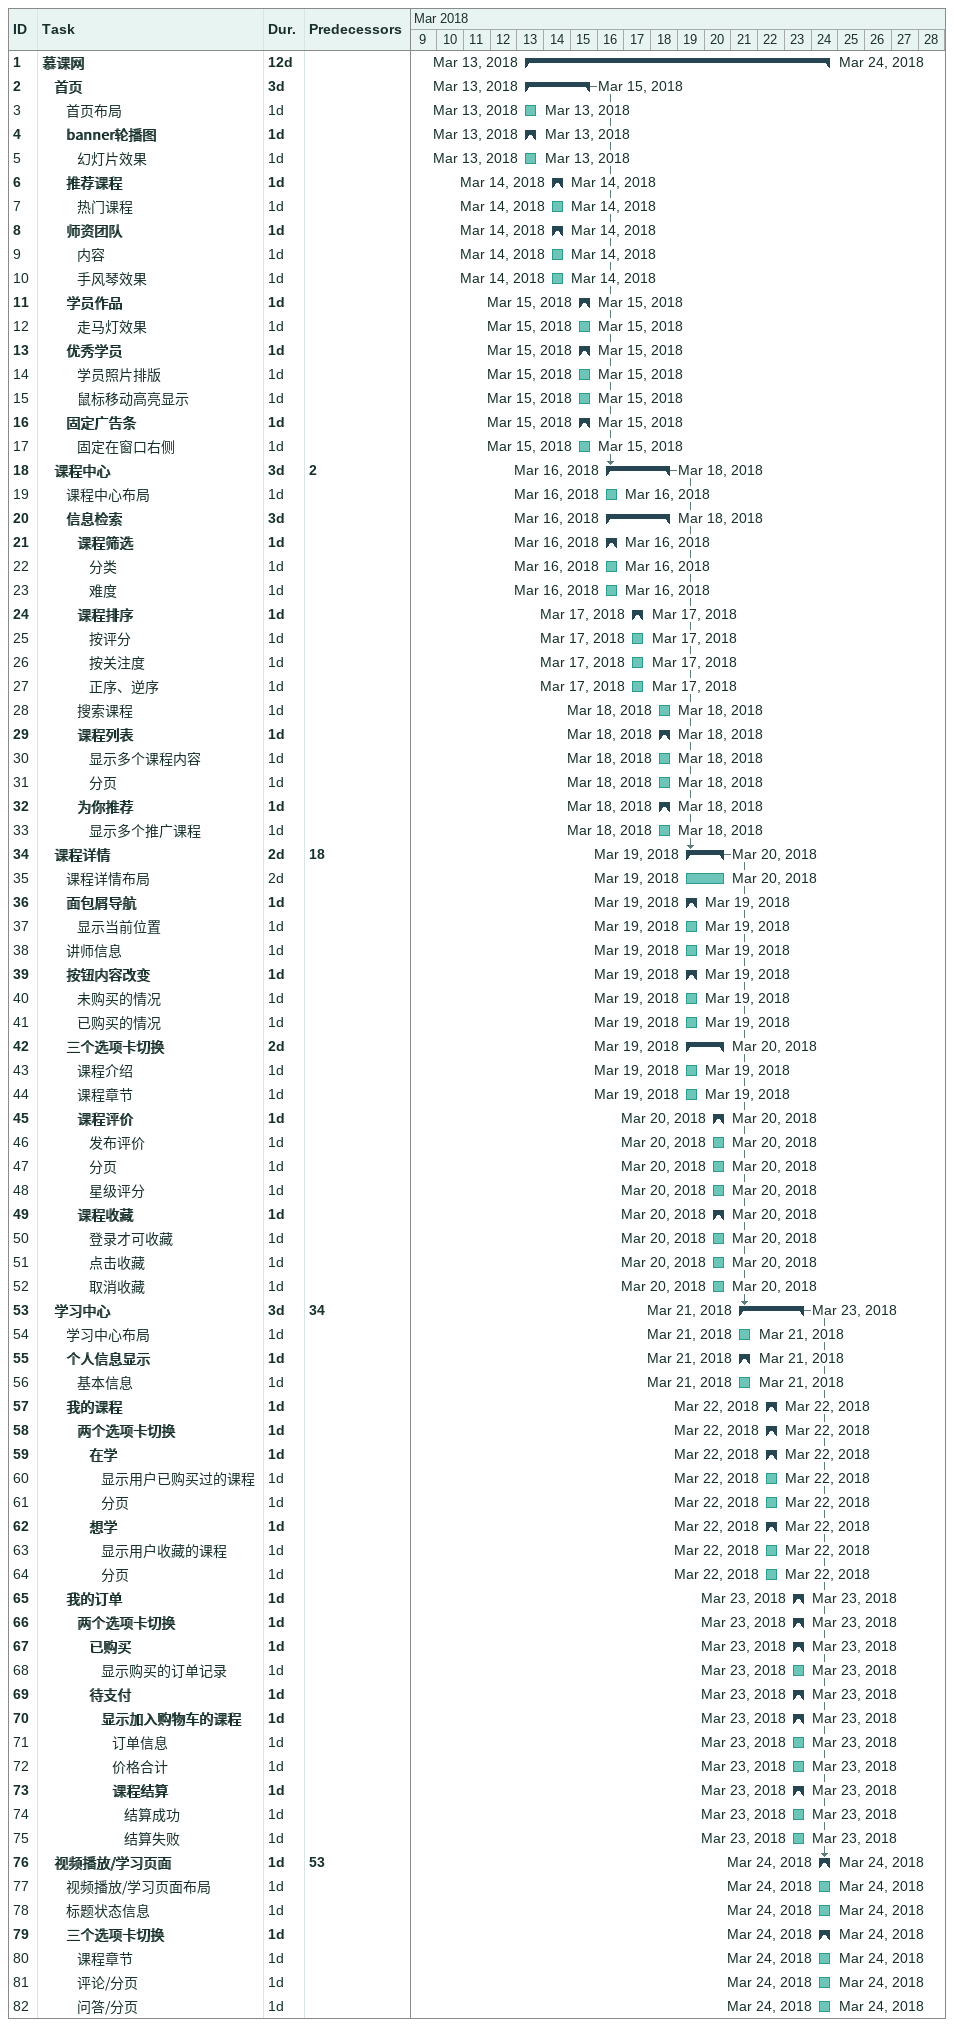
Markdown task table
| ID | Level | Task | Duration | Start | Finish | Predecessors |
|---|---|---|---|---|---|---|
| 1 | 1 | **慕课网** | 12d | 2018-03-13 | 2018-03-24 |  |
| 2 | 2 | **首页** | 3d | 2018-03-13 | 2018-03-15 |  |
| 3 | 3 | 首页布局 | 1d | 2018-03-13 | 2018-03-13 |  |
| 4 | 3 | **banner轮播图** | 1d | 2018-03-13 | 2018-03-13 |  |
| 5 | 4 | 幻灯片效果 | 1d | 2018-03-13 | 2018-03-13 |  |
| 6 | 3 | **推荐课程** | 1d | 2018-03-14 | 2018-03-14 |  |
| 7 | 4 | 热门课程 | 1d | 2018-03-14 | 2018-03-14 |  |
| 8 | 3 | **师资团队** | 1d | 2018-03-14 | 2018-03-14 |  |
| 9 | 4 | 内容 | 1d | 2018-03-14 | 2018-03-14 |  |
| 10 | 4 | 手风琴效果 | 1d | 2018-03-14 | 2018-03-14 |  |
| 11 | 3 | **学员作品** | 1d | 2018-03-15 | 2018-03-15 |  |
| 12 | 4 | 走马灯效果 | 1d | 2018-03-15 | 2018-03-15 |  |
| 13 | 3 | **优秀学员** | 1d | 2018-03-15 | 2018-03-15 |  |
| 14 | 4 | 学员照片排版 | 1d | 2018-03-15 | 2018-03-15 |  |
| 15 | 4 | 鼠标移动高亮显示 | 1d | 2018-03-15 | 2018-03-15 |  |
| 16 | 3 | **固定广告条** | 1d | 2018-03-15 | 2018-03-15 |  |
| 17 | 4 | 固定在窗口右侧 | 1d | 2018-03-15 | 2018-03-15 |  |
| 18 | 2 | **课程中心** | 3d | 2018-03-16 | 2018-03-18 | 2 |
| 19 | 3 | 课程中心布局 | 1d | 2018-03-16 | 2018-03-16 |  |
| 20 | 3 | **信息检索** | 3d | 2018-03-16 | 2018-03-18 |  |
| 21 | 4 | **课程筛选** | 1d | 2018-03-16 | 2018-03-16 |  |
| 22 | 5 | 分类 | 1d | 2018-03-16 | 2018-03-16 |  |
| 23 | 5 | 难度 | 1d | 2018-03-16 | 2018-03-16 |  |
| 24 | 4 | **课程排序** | 1d | 2018-03-17 | 2018-03-17 |  |
| 25 | 5 | 按评分 | 1d | 2018-03-17 | 2018-03-17 |  |
| 26 | 5 | 按关注度 | 1d | 2018-03-17 | 2018-03-17 |  |
| 27 | 5 | 正序、逆序 | 1d | 2018-03-17 | 2018-03-17 |  |
| 28 | 4 | 搜索课程 | 1d | 2018-03-18 | 2018-03-18 |  |
| 29 | 4 | **课程列表** | 1d | 2018-03-18 | 2018-03-18 |  |
| 30 | 5 | 显示多个课程内容 | 1d | 2018-03-18 | 2018-03-18 |  |
| 31 | 5 | 分页 | 1d | 2018-03-18 | 2018-03-18 |  |
| 32 | 4 | **为你推荐** | 1d | 2018-03-18 | 2018-03-18 |  |
| 33 | 5 | 显示多个推广课程 | 1d | 2018-03-18 | 2018-03-18 |  |
| 34 | 2 | **课程详情** | 2d | 2018-03-19 | 2018-03-20 | 18 |
| 35 | 3 | 课程详情布局 | 2d | 2018-03-19 | 2018-03-20 |  |
| 36 | 3 | **面包屑导航** | 1d | 2018-03-19 | 2018-03-19 |  |
| 37 | 4 | 显示当前位置 | 1d | 2018-03-19 | 2018-03-19 |  |
| 38 | 3 | 讲师信息 | 1d | 2018-03-19 | 2018-03-19 |  |
| 39 | 3 | **按钮内容改变** | 1d | 2018-03-19 | 2018-03-19 |  |
| 40 | 4 | 未购买的情况 | 1d | 2018-03-19 | 2018-03-19 |  |
| 41 | 4 | 已购买的情况 | 1d | 2018-03-19 | 2018-03-19 |  |
| 42 | 3 | **三个选项卡切换** | 2d | 2018-03-19 | 2018-03-20 |  |
| 43 | 4 | 课程介绍 | 1d | 2018-03-19 | 2018-03-19 |  |
| 44 | 4 | 课程章节 | 1d | 2018-03-19 | 2018-03-19 |  |
| 45 | 4 | **课程评价** | 1d | 2018-03-20 | 2018-03-20 |  |
| 46 | 5 | 发布评价 | 1d | 2018-03-20 | 2018-03-20 |  |
| 47 | 5 | 分页 | 1d | 2018-03-20 | 2018-03-20 |  |
| 48 | 5 | 星级评分 | 1d | 2018-03-20 | 2018-03-20 |  |
| 49 | 4 | **课程收藏** | 1d | 2018-03-20 | 2018-03-20 |  |
| 50 | 5 | 登录才可收藏 | 1d | 2018-03-20 | 2018-03-20 |  |
| 51 | 5 | 点击收藏 | 1d | 2018-03-20 | 2018-03-20 |  |
| 52 | 5 | 取消收藏 | 1d | 2018-03-20 | 2018-03-20 |  |
| 53 | 2 | **学习中心** | 3d | 2018-03-21 | 2018-03-23 | 34 |
| 54 | 3 | 学习中心布局 | 1d | 2018-03-21 | 2018-03-21 |  |
| 55 | 3 | **个人信息显示** | 1d | 2018-03-21 | 2018-03-21 |  |
| 56 | 4 | 基本信息 | 1d | 2018-03-21 | 2018-03-21 |  |
| 57 | 3 | **我的课程** | 1d | 2018-03-22 | 2018-03-22 |  |
| 58 | 4 | **两个选项卡切换** | 1d | 2018-03-22 | 2018-03-22 |  |
| 59 | 5 | **在学** | 1d | 2018-03-22 | 2018-03-22 |  |
| 60 | 6 | 显示用户已购买过的课程 | 1d | 2018-03-22 | 2018-03-22 |  |
| 61 | 6 | 分页 | 1d | 2018-03-22 | 2018-03-22 |  |
| 62 | 5 | **想学** | 1d | 2018-03-22 | 2018-03-22 |  |
| 63 | 6 | 显示用户收藏的课程 | 1d | 2018-03-22 | 2018-03-22 |  |
| 64 | 6 | 分页 | 1d | 2018-03-22 | 2018-03-22 |  |
| 65 | 3 | **我的订单** | 1d | 2018-03-23 | 2018-03-23 |  |
| 66 | 4 | **两个选项卡切换** | 1d | 2018-03-23 | 2018-03-23 |  |
| 67 | 5 | **已购买** | 1d | 2018-03-23 | 2018-03-23 |  |
| 68 | 6 | 显示购买的订单记录 | 1d | 2018-03-23 | 2018-03-23 |  |
| 69 | 5 | **待支付** | 1d | 2018-03-23 | 2018-03-23 |  |
| 70 | 6 | **显示加入购物车的课程** | 1d | 2018-03-23 | 2018-03-23 |  |
| 71 | 7 | 订单信息 | 1d | 2018-03-23 | 2018-03-23 |  |
| 72 | 7 | 价格合计 | 1d | 2018-03-23 | 2018-03-23 |  |
| 73 | 7 | **课程结算** | 1d | 2018-03-23 | 2018-03-23 |  |
| 74 | 8 | 结算成功 | 1d | 2018-03-23 | 2018-03-23 |  |
| 75 | 8 | 结算失败 | 1d | 2018-03-23 | 2018-03-23 |  |
| 76 | 2 | **视频播放/学习页面** | 1d | 2018-03-24 | 2018-03-24 | 53 |
| 77 | 3 | 视频播放/学习页面布局 | 1d | 2018-03-24 | 2018-03-24 |  |
| 78 | 3 | 标题状态信息 | 1d | 2018-03-24 | 2018-03-24 |  |
| 79 | 3 | **三个选项卡切换** | 1d | 2018-03-24 | 2018-03-24 |  |
| 80 | 4 | 课程章节 | 1d | 2018-03-24 | 2018-03-24 |  |
| 81 | 4 | 评论/分页 | 1d | 2018-03-24 | 2018-03-24 |  |
| 82 | 4 | 问答/分页 | 1d | 2018-03-24 | 2018-03-24 |  |
